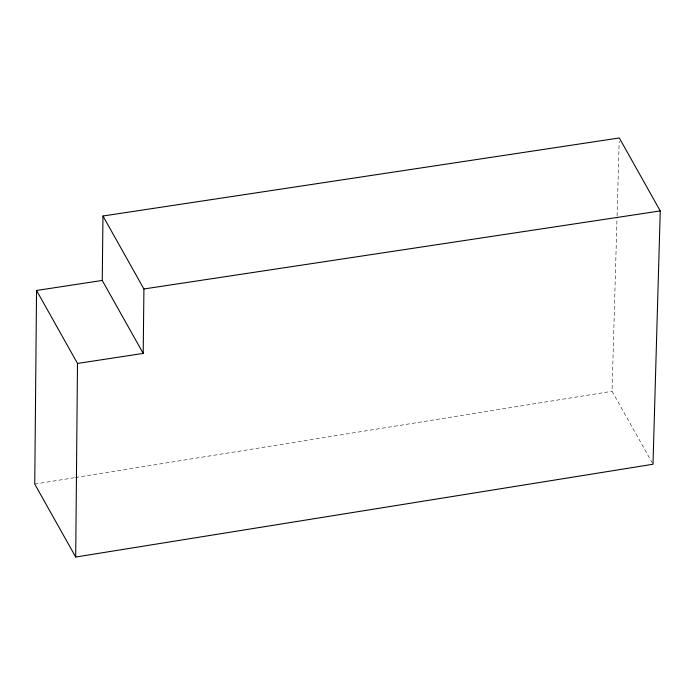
<?xml version="1.0" encoding="UTF-8"?>
<svg xmlns="http://www.w3.org/2000/svg" width="695" height="695" viewBox="0 0 695 695"><rect width="100%" height="100%" fill="white"/><g stroke="black" fill="none" stroke-linecap="round" stroke-linejoin="round"><path stroke-width="0.52" stroke-dasharray="3.48 2.61" d="M652.475 463.313L612.052 391.285L617.038 216.996M617.073 215.91L619.21 141.215M34.75 484.068L74.382 477.7M75.451 477.526L612.052 391.285"/><path stroke-width="1.04" d="M36.548 290.475L34.75 484.068L75.694 557.034L652.996 464.251L660.25 210.933L619.306 137.966L102.964 216.006L102.252 280.45L143.205 353.416L77.501 363.442L36.548 290.475L102.252 280.45M75.694 557.034L77.501 363.442M143.205 353.416L143.917 288.972L102.964 216.006M143.917 288.972L660.25 210.933"/></g></svg>
